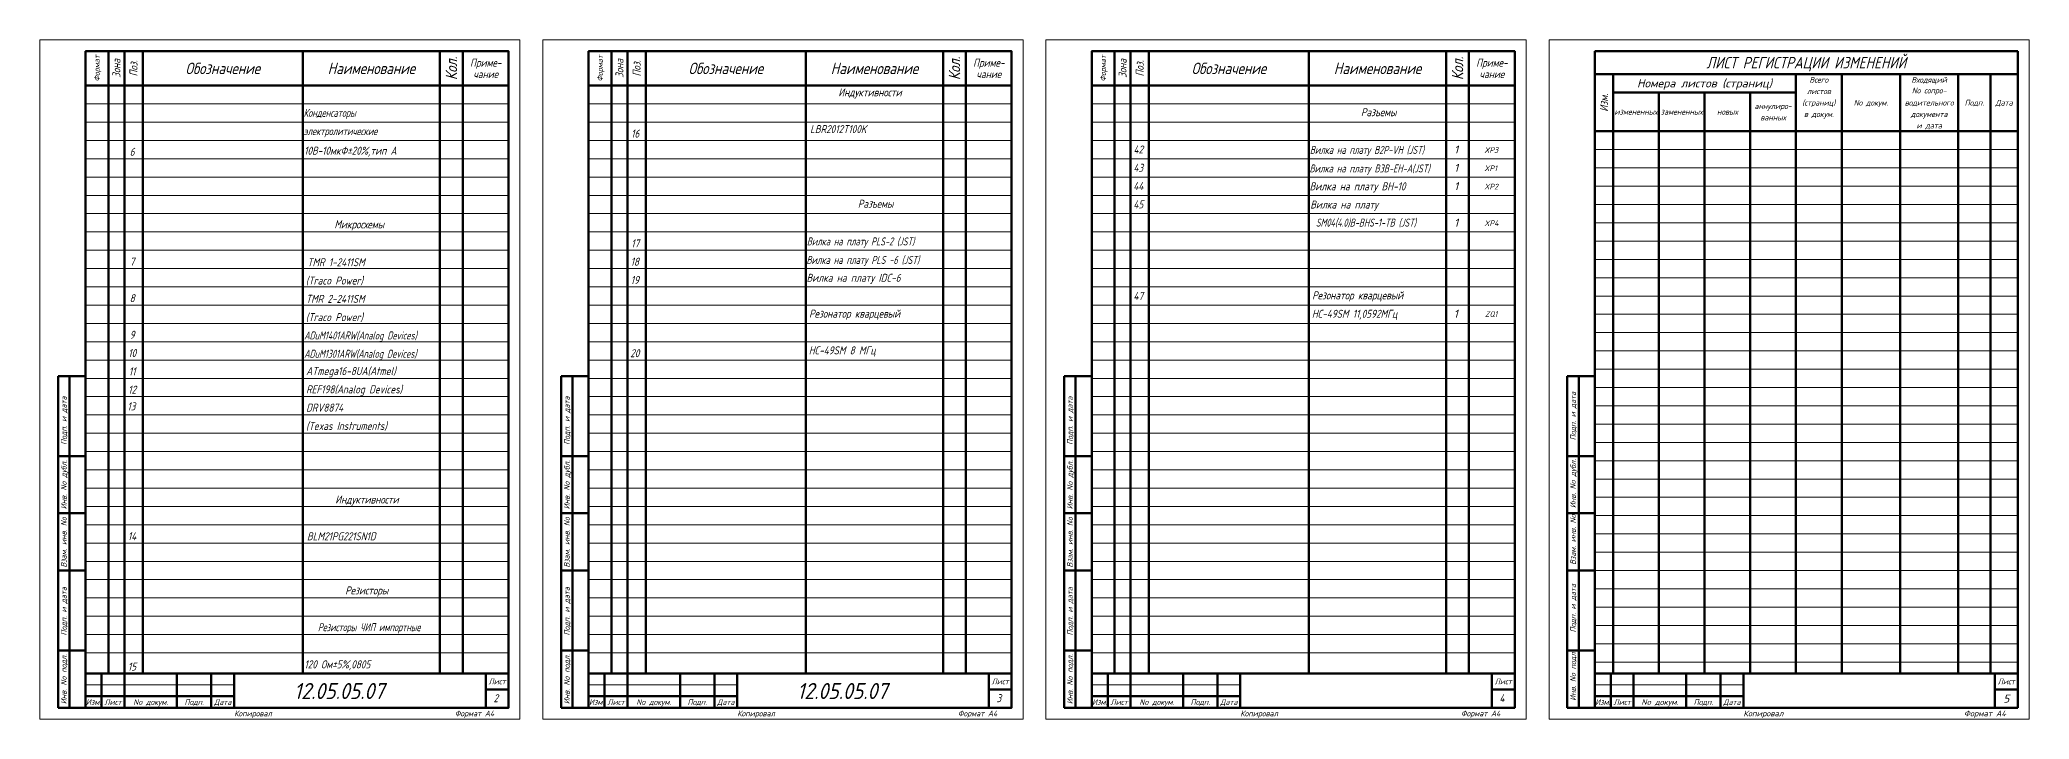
# Model space of a CAD drawing. Header units: millimetres. Extents: x -85 to 1448, y -98 to 199.
# Drawn here: x 578 to 1448, y -98 to 199 of the extents above; entities that cross this region are included whole.
import ezdxf
from ezdxf.enums import TextEntityAlignment as Align

# ---------------------------------------------------------------- set-up
doc = ezdxf.new("R2010")
doc.units = ezdxf.units.MM
for name, color, linetype, lineweight in [('OSN25', 2, 'Continuous', 20), ('OSN50', 3, 'Continuous', 50), ('TEXT', 1, 'Continuous', 30)]:
    doc.layers.add(name, color=color, linetype=linetype, lineweight=lineweight)
doc.styles.add('E', font='simplex.shx', dxfattribs={"width": 0.8, "oblique": 15})
doc.styles.add('E1', font='simplex.shx', dxfattribs={"oblique": 15})
doc.styles.get("Standard").update_dxf_attribs({"font": 'geniso.shx', "oblique": 15})

msp = doc.modelspace()

# ---------------------------------------------------------------- linework, layer by layer
at = {"layer": 'OSN25'}
for p, q in [((597.959, 171.077), (782.959, 171.077)), ((817.959, 171.077), (1002.959, 171.077)), ((1037.959, 171.077), (1222.959, 171.077)), ((597.959, 163.077), (782.959, 163.077)), ((817.959, 163.077), (1002.959, 163.077)), ((1037.959, 163.077), (1222.959, 163.077)), ((597.959, 155.077), (782.959, 155.077)), ((817.959, 155.077), (1002.959, 155.077)), ((1037.959, 155.077), (1222.959, 155.077)), ((597.959, 147.077), (782.959, 147.077)), ((597.959, 147.077), (782.959, 147.077)), ((817.959, 147.077), (1002.959, 147.077)), ((817.959, 147.077), (1002.959, 147.077)), ((1037.959, 147.077), (1222.959, 147.077)), ((1037.959, 147.077), (1222.959, 147.077)), ((597.959, 139.077), (782.959, 139.077)), ((597.959, 131.077), (782.959, 131.077)), ((817.959, 139.077), (1002.959, 139.077)), ((817.959, 131.077), (1002.959, 131.077)), ((1037.959, 139.077), (1222.959, 139.077)), ((1037.959, 131.077), (1222.959, 131.077)), ((597.959, 123.077), (782.959, 123.077)), ((817.959, 123.077), (1002.959, 123.077)), ((1037.959, 123.077), (1222.959, 123.077)), ((597.959, 115.077), (782.959, 115.077)), ((817.959, 115.077), (1002.959, 115.077)), ((1037.959, 115.077), (1222.959, 115.077)), ((597.959, 107.077), (782.959, 107.077)), ((817.959, 107.077), (1002.959, 107.077)), ((1037.959, 107.077), (1222.959, 107.077)), ((597.959, 99.077), (782.959, 99.077)), ((817.959, 99.077), (1002.959, 99.077)), ((1037.959, 99.077), (1222.959, 99.077)), ((597.959, 91.077), (782.959, 91.077)), ((817.959, 91.077), (1002.959, 91.077)), ((1037.959, 91.077), (1222.959, 91.077)), ((597.959, 83.077), (782.959, 83.077)), ((817.959, 83.077), (1002.959, 83.077)), ((1037.959, 83.077), (1222.959, 83.077)), ((597.959, 75.077), (782.959, 75.077)), ((817.959, 75.077), (1002.959, 75.077)), ((1037.959, 75.077), (1222.959, 75.077)), ((597.959, 67.077), (782.959, 67.077)), ((817.959, 67.077), (1002.959, 67.077)), ((1037.959, 67.077), (1222.959, 67.077)), ((597.959, 59.077), (782.959, 59.077)), ((817.959, 59.077), (1002.959, 59.077)), ((1037.959, 59.077), (1222.959, 59.077)), ((597.959, 51.077), (782.959, 51.077)), ((817.959, 51.077), (1002.959, 51.077)), ((1037.959, 51.077), (1222.959, 51.077)), ((597.959, 43.077), (782.959, 43.077)), ((597.959, 35.077), (782.959, 35.077)), ((817.959, 43.077), (1002.959, 43.077)), ((817.959, 35.077), (1002.959, 35.077)), ((1037.959, 43.077), (1222.959, 43.077)), ((1037.959, 35.077), (1222.959, 35.077)), ((597.959, 27.077), (782.959, 27.077)), ((817.959, 27.077), (1002.959, 27.077)), ((1037.959, 27.077), (1222.959, 27.077)), ((597.959, 19.077), (782.959, 19.077)), ((817.959, 19.077), (1002.959, 19.077)), ((1037.959, 19.077), (1222.959, 19.077)), ((597.959, 11.077), (782.959, 11.077)), ((817.959, 11.077), (1002.959, 11.077)), ((1037.959, 11.077), (1222.959, 11.077)), ((597.959, 3.077), (782.959, 3.077)), ((817.959, 3.077), (1002.959, 3.077)), ((1037.959, 3.077), (1222.959, 3.077)), ((597.959, -4.923), (782.959, -4.923)), ((817.959, -4.923), (1002.959, -4.923)), ((1037.959, -4.923), (1222.959, -4.923)), ((597.959, -12.923), (782.959, -12.923)), ((817.959, -12.923), (1002.959, -12.923)), ((1037.959, -12.923), (1222.959, -12.923)), ((597.959, -20.923), (782.959, -20.923)), ((817.959, -20.923), (1002.959, -20.923)), ((1037.959, -20.923), (1222.959, -20.923)), ((597.959, -28.923), (782.959, -28.923)), ((817.959, -28.923), (1002.959, -28.923)), ((1037.959, -28.923), (1222.959, -28.923)), ((597.959, -36.923), (782.959, -36.923)), ((817.959, -36.923), (1002.959, -36.923)), ((1037.959, -36.923), (1222.959, -36.923)), ((597.959, -44.923), (782.959, -44.923)), ((817.959, -44.923), (1002.959, -44.923)), ((1037.959, -44.923), (1222.959, -44.923)), ((597.959, -52.923), (782.959, -52.923)), ((817.959, -52.923), (1002.959, -52.923)), ((1037.959, -52.923), (1222.959, -52.923)), ((597.959, -60.923), (782.959, -60.923)), ((597.959, -68.923), (782.959, -68.923)), ((817.959, -60.923), (1002.959, -60.923)), ((817.959, -68.923), (1002.959, -68.923)), ((1037.959, -60.923), (1222.959, -60.923)), ((1037.959, -68.923), (1222.959, -68.923)), ((597.959, -82.923), (662.959, -82.923)), ((817.959, -82.923), (882.959, -82.923)), ((1037.959, -82.923), (1102.959, -82.923)), ((1257.959, -82.923), (1322.959, -82.923))]:
    msp.add_line(p, q, dxfattribs=at)
at = {"layer": 'OSN25', "linetype": 'Continuous'}
for p, q in [((1257.959, 151.077), (1442.959, 151.077)), ((1257.959, 143.077), (1442.959, 143.077)), ((1257.959, 135.077), (1442.959, 135.077)), ((1257.959, 127.077), (1442.959, 127.077)), ((1257.959, 119.077), (1442.959, 119.077)), ((1257.959, 111.077), (1442.959, 111.077)), ((1257.959, 103.077), (1442.959, 103.077)), ((1257.959, 95.077), (1442.959, 95.077)), ((1257.959, 87.077), (1442.959, 87.077)), ((1257.959, 79.077), (1442.959, 79.077)), ((1257.959, 71.077), (1442.959, 71.077)), ((1257.959, 63.077), (1442.959, 63.077)), ((1257.959, 55.077), (1442.959, 55.077)), ((1257.959, 47.077), (1442.959, 47.077)), ((1257.959, 39.077), (1442.959, 39.077)), ((1257.959, 31.077), (1442.959, 31.077)), ((1257.959, 23.077), (1442.959, 23.077)), ((1257.959, 15.077), (1442.959, 15.077)), ((1257.959, 7.077), (1442.959, 7.077)), ((1257.959, -0.923), (1442.959, -0.923)), ((1257.959, -8.923), (1442.959, -8.923)), ((1257.959, -16.923), (1442.959, -16.923)), ((1257.959, -24.923), (1442.959, -24.923)), ((1257.959, -32.923), (1442.959, -32.923)), ((1257.959, -40.923), (1442.959, -40.923)), ((1257.959, -48.923), (1442.959, -48.923)), ((1257.959, -56.923), (1442.959, -56.923)), ((1257.959, -64.923), (1442.959, -64.923)), ((1257.959, -72.923), (1442.959, -72.923))]:
    msp.add_line(p, q, dxfattribs=at)
at = {"layer": 'OSN25'}
for points in [[(577.959, -97.923), (787.959, -97.923), (787.959, 199.077), (577.959, 199.077)], [(797.959, -97.923), (1007.959, -97.923), (1007.959, 199.077), (797.959, 199.077)], [(1017.959, -97.923), (1227.959, -97.923), (1227.959, 199.077), (1017.959, 199.077)], [(1237.959, -97.923), (1447.959, -97.923), (1447.959, 199.077), (1237.959, 199.077)]]:
    msp.add_lwpolyline(points, close=True, dxfattribs=at)
at = {"layer": 'OSN50'}
for p, q in [((607.959, 194.077), (607.959, -77.923)), ((614.959, 194.077), (614.959, -77.923)), ((622.959, 194.077), (622.959, -77.923)), ((692.959, 194.077), (692.959, -77.923)), ((752.959, 194.077), (752.959, -77.923)), ((762.959, 194.077), (762.959, -77.923)), ((827.959, 194.077), (827.959, -77.923)), ((834.959, 194.077), (834.959, -77.923)), ((842.959, 194.077), (842.959, -77.923)), ((912.959, 194.077), (912.959, -77.923)), ((972.959, 194.077), (972.959, -77.923)), ((982.959, 194.077), (982.959, -77.923)), ((1047.959, 194.077), (1047.959, -77.923)), ((1054.959, 194.077), (1054.959, -77.923)), ((1062.959, 194.077), (1062.959, -77.923)), ((1132.959, 194.077), (1132.959, -77.923)), ((1192.959, 194.077), (1192.959, -77.923)), ((1202.959, 194.077), (1202.959, -77.923)), ((597.959, 179.077), (782.959, 179.077)), ((817.959, 179.077), (1002.959, 179.077)), ((1037.959, 179.077), (1222.959, 179.077)), ((590.959, -92.923), (590.959, 52.077)), ((810.959, -92.923), (810.959, 52.077)), ((1030.959, -92.923), (1030.959, 52.077)), ((1245.959, 52.077), (1245.959, -92.923)), ((1257.959, 52.077), (1245.959, 52.077)), ((1250.959, 52.077), (1250.959, -92.923)), ((1257.959, 17.077), (1245.959, 17.077)), ((1257.959, -7.923), (1245.959, -7.923)), ((1257.959, -32.923), (1245.959, -32.923)), ((1257.959, -67.923), (1245.959, -67.923)), ((597.959, -77.923), (782.959, -77.923)), ((604.959, -77.923), (604.959, -92.923)), ((614.959, -77.923), (614.959, -92.923)), ((637.959, -77.923), (637.959, -92.923)), ((652.959, -77.923), (652.959, -92.923)), ((662.959, -77.923), (662.959, -92.923)), ((772.959, -77.923), (772.959, -92.923)), ((817.959, -77.923), (1002.959, -77.923)), ((824.959, -77.923), (824.959, -92.923)), ((834.959, -77.923), (834.959, -92.923)), ((857.959, -77.923), (857.959, -92.923)), ((872.959, -77.923), (872.959, -92.923)), ((882.959, -77.923), (882.959, -92.923)), ((992.959, -77.923), (992.959, -92.923)), ((1037.959, -77.923), (1222.959, -77.923)), ((1044.959, -77.923), (1044.959, -92.923)), ((1054.959, -77.923), (1054.959, -92.923)), ((1077.959, -77.923), (1077.959, -92.923)), ((1092.959, -77.923), (1092.959, -92.923)), ((1102.959, -77.923), (1102.959, -92.923)), ((1212.959, -77.923), (1212.959, -92.923)), ((1442.959, -77.923), (1257.959, -77.923)), ((1264.959, -77.923), (1264.959, -92.923)), ((1274.959, -77.923), (1274.959, -92.923)), ((1297.959, -77.923), (1297.959, -92.923)), ((1312.959, -77.923), (1312.959, -92.923)), ((1322.959, -77.923), (1322.959, -92.923)), ((1432.959, -77.923), (1432.959, -92.923)), ((772.959, -84.923), (782.959, -84.923)), ((992.959, -84.923), (1002.959, -84.923)), ((1212.959, -84.923), (1222.959, -84.923)), ((1432.959, -84.923), (1442.959, -84.923)), ((597.959, -87.923), (662.959, -87.923)), ((817.959, -87.923), (882.959, -87.923)), ((1037.959, -87.923), (1102.959, -87.923)), ((1257.959, -87.923), (1322.959, -87.923))]:
    msp.add_line(p, q, dxfattribs=at)
at = {"layer": 'OSN50', "linetype": 'Continuous'}
for p, q in [((1257.959, 194.077), (1257.959, -92.923)), ((1257.959, 194.077), (1442.959, 194.077)), ((1442.959, -92.923), (1442.959, 194.077)), ((1257.959, 184.077), (1442.959, 184.077)), ((1265.959, -77.923), (1265.959, 184.077)), ((1345.959, -77.923), (1345.959, 184.077)), ((1365.959, -77.923), (1365.959, 184.077)), ((1391.459, -77.923), (1391.459, 184.077)), ((1416.959, -77.923), (1416.959, 184.077)), ((1430.959, -77.923), (1430.959, 184.077)), ((1265.959, 176.077), (1345.959, 176.077)), ((1285.959, -77.923), (1285.959, 176.077)), ((1305.959, -77.923), (1305.959, 176.077)), ((1325.959, -77.923), (1325.959, 176.077)), ((1257.959, 159.077), (1442.959, 159.077)), ((1245.959, -92.923), (1442.959, -92.923))]:
    msp.add_line(p, q, dxfattribs=at)
at = {"layer": 'OSN50'}
for points in [[(597.959, -92.923), (782.959, -92.923), (782.959, 194.077), (597.959, 194.077)], [(817.959, -92.923), (1002.959, -92.923), (1002.959, 194.077), (817.959, 194.077)], [(1037.959, -92.923), (1222.959, -92.923), (1222.959, 194.077), (1037.959, 194.077)]]:
    msp.add_lwpolyline(points, close=True, dxfattribs=at)
for points in [[(597.959, 52.077), (585.959, 52.077)], [(585.959, -92.923), (585.959, 52.077)], [(817.959, 52.077), (805.959, 52.077)], [(805.959, -92.923), (805.959, 52.077)], [(1037.959, 52.077), (1025.959, 52.077)], [(1025.959, -92.923), (1025.959, 52.077)], [(597.959, 17.077), (585.959, 17.077)], [(817.959, 17.077), (805.959, 17.077)], [(1037.959, 17.077), (1025.959, 17.077)], [(597.959, -7.923), (585.959, -7.923)], [(817.959, -7.923), (805.959, -7.923)], [(1037.959, -7.923), (1025.959, -7.923)], [(597.959, -32.923), (585.959, -32.923)], [(817.959, -32.923), (805.959, -32.923)], [(1037.959, -32.923), (1025.959, -32.923)], [(597.959, -67.923), (585.959, -67.923)], [(817.959, -67.923), (805.959, -67.923)], [(1037.959, -67.923), (1025.959, -67.923)], [(597.959, -92.923), (585.959, -92.923)], [(817.959, -92.923), (805.959, -92.923)], [(1037.959, -92.923), (1025.959, -92.923)]]:
    msp.add_lwpolyline(points, dxfattribs=at)

# ---------------------------------------------------------------- texts
at = {"layer": 'TEXT', "style": 'E', "oblique": 15, "width": 0.8}
for s, height, p in [('Формат', 2.5, (602.959, 186.577)), ('Кол.', 5, (757.959, 186.577)), ('Формат', 2.5, (822.959, 186.577)), ('Кол.', 5, (977.959, 186.577)), ('Формат', 2.5, (1042.959, 186.577)), ('Кол.', 5, (1197.959, 186.577)), ('Зона', 3.5, (611.459, 186.577)), ('Поз.', 3.5, (618.959, 186.577)), ('Зона', 3.5, (831.459, 186.577)), ('Поз.', 3.5, (838.959, 186.577)), ('Зона', 3.5, (1051.459, 186.577)), ('Поз.', 3.5, (1058.959, 186.577)), ('Изм.', 3.6, (1261.959, 171.577)), ('Подп. и дата', 2.5, (1248.459, 34.577)), ('Подп. и дата', 2.5, (588.459, 32.577)), ('Подп. и дата', 2.5, (808.459, 32.577)), ('Подп. и дата', 2.5, (1028.459, 32.577)), ('Инв. No дубл.', 2.5, (588.459, 4.567)), ('Инв. No дубл.', 2.5, (808.459, 4.567)), ('Инв. No дубл.', 2.5, (1028.459, 4.567)), ('Инв. No дубл.', 2.5, (1248.459, 5.077)), ('Взам. инв. No', 2.5, (588.459, -20.595)), ('Взам. инв. No', 2.5, (808.459, -20.595)), ('Взам. инв. No', 2.5, (1028.459, -20.595)), ('Взам. инв. No', 2.5, (1248.459, -19.423)), ('Подп. и дата', 2.5, (588.459, -50.761)), ('Подп. и дата', 2.5, (808.459, -50.761)), ('Подп. и дата', 2.5, (1028.459, -50.761)), ('Подп. и дата', 2.5, (1248.459, -49.423)), ('Инв. No подл.', 2.5, (588.459, -80.426)), ('Инв. No подл.', 2.5, (808.459, -80.426)), ('Инв. No подл.', 2.5, (1028.459, -80.426)), ('Инв. No подл.', 2.5, (1248.459, -78.923))]:
    msp.add_text(s, height=height, rotation=90, dxfattribs=at).set_placement(p, align=Align.MIDDLE_CENTER)
at = {"layer": 'TEXT', "style": 'E', "oblique": 15}
for s, height, width, p in [('ЛИСТ РЕГИСТРАЦИИ ИЗМЕНЕНИЙ', 5, 0.8, (1350.459, 189.077)), ('Обозначение', 5, 0.8, (657.959, 186.577)), ('Наименование', 5, 0.8, (722.959, 186.577)), ('Приме-', 3.5, 0.8, (772.959, 189.077)), ('чание', 3.5, 0.8, (772.959, 184.077)), ('Обозначение', 5, 0.8, (877.959, 186.577)), ('Наименование', 5, 0.8, (942.959, 186.577)), ('Приме-', 3.5, 0.8, (992.959, 189.077)), ('чание', 3.5, 0.8, (992.959, 184.077)), ('Обозначение', 5, 0.8, (1097.959, 186.577)), ('Наименование', 5, 0.8, (1162.959, 186.577)), ('Приме-', 3.5, 0.8, (1212.959, 189.077)), ('чание', 3.5, 0.8, (1212.959, 184.077)), ('Всего', 2.5, 0.8, (1355.959, 181.577)), ('Входящий', 2.5, 0.8, (1404.209, 181.577)), ('Индуктивности', 3.5, 0.8, (941.009, 176.109)), ('листов', 2.5, 0.8, (1355.959, 176.577)), ('Nо сопро-', 2.5, 0.8, (1404.209, 176.899)), ('измененных', 2.5, 0.8, (1275.959, 167.577)), ('замененных', 2.5, 0.8, (1295.959, 167.577)), ('новых', 2.5, 0.8, (1315.959, 167.577)), ('аннулиро-', 2.5, 0.8, (1335.959, 170.077)), ('ванных', 2.5, 0.8, (1335.959, 165.077)), ('(страниц)', 2.5, 0.8, (1355.959, 171.577)), ('в докум.', 2.5, 0.8, (1355.959, 166.577)), ('Nо докум.', 2.5, 0.8, (1378.709, 171.577)), ('водительного', 2.5, 0.8, (1404.209, 171.577)), ('документа', 2.5, 0.8, (1404.209, 166.577)), ('Подп.', 2.5, 0.8, (1423.959, 171.577)), ('Дата', 2.5, 0.8, (1436.959, 171.577)), ('16', 3.5, 0.8, (838.336, 158.077)), ('и дата', 2.5, 0.8, (1404.209, 161.577)), ('6', 3.5, 0.8, (618.344, 150.13)), ('42', 3.5, 0.8, (1058.344, 151.13)), ('43', 3.5, 0.8, (1058.344, 143.13)), ('44', 3.5, 0.8, (1058.344, 135.13)), ('45', 3.5, 0.8, (1058.344, 127.13)), ('Микросхемы', 3.5, 0.8, (717.656, 118.391)), ('17', 3.5, 0.8, (838.336, 110.077)), ('7', 3.5, 0.8, (618.344, 102.13)), ('18', 3.5, 0.8, (838.165, 102.077)), ('19', 3.5, 0.8, (838.165, 94.077)), ('8', 3.5, 0.8, (618.344, 86.13)), ('47', 3.5, 0.8, (1058.344, 87.13)), ('9', 3.5, 0.8, (618.344, 70.13)), ('10', 3.5, 0.8, (618.344, 62.13)), ('20', 3.5, 0.8, (838.165, 62.077)), ('11', 3.5, 0.8, (618.344, 54.13)), ('12', 3.5, 0.8, (618.344, 46.13)), ('13', 3.5, 0.8, (617.985, 38.841)), ('Индуктивности', 3.5, 0.8, (721.009, -1.891)), ('14', 3.5, 0.8, (618.286, -17.923)), ('Резисторы', 3.5, 0.8, (720.919, -41.628)), ('Резисторы ЧИП импортные', 3.5, 0.7, (721.985, -57.71)), ('15', 3.5, 0.8, (618.286, -74.923)), ('Лист', 2.5, 0.8, (777.959, -81.423)), ('2', 3.5, 0.8, (777.374, -88.74)), ('Лист', 2.5, 0.8, (997.959, -81.423)), ('3', 3.5, 0.8, (997.374, -88.74)), ('Лист', 2.5, 0.8, (1217.959, -81.423)), ('4', 3.5, 0.8, (1217.374, -88.74)), ('Лист', 2.5, 0.8, (1437.959, -81.423)), ('Изм.', 2.5, 0.8, (601.459, -90.423)), ('Лист', 2.5, 0.8, (609.959, -90.423)), ('No докум.', 2.5, 0.8, (626.459, -90.423)), ('Подп.', 2.5, 0.8, (645.459, -90.423)), ('Дата', 2.5, 0.8, (657.959, -90.423)), ('Изм.', 2.5, 0.8, (821.459, -90.423)), ('Лист', 2.5, 0.8, (829.959, -90.423)), ('No докум.', 2.5, 0.8, (846.459, -90.423)), ('Подп.', 2.5, 0.8, (865.459, -90.423)), ('Дата', 2.5, 0.8, (877.959, -90.423)), ('Изм.', 2.5, 0.8, (1041.459, -90.423)), ('Лист', 2.5, 0.8, (1049.959, -90.423)), ('No докум.', 2.5, 0.8, (1066.459, -90.423)), ('Подп.', 2.5, 0.8, (1085.459, -90.423)), ('Дата', 2.5, 0.8, (1097.959, -90.423)), ('Изм.', 2.5, 0.8, (1261.459, -90.423)), ('Лист', 2.5, 0.8, (1269.959, -90.423)), ('Подп.', 2.5, 0.8, (1305.459, -90.423)), ('Дата', 2.5, 0.8, (1317.959, -90.423))]:
    msp.add_text(s, height=height, dxfattribs=dict(at, width=width)).set_placement(p, align=Align.MIDDLE_CENTER)
for s, height, p in [('Номера листов (страниц)', 3.6, (1305.959, 180.077)), ('No докум.', 2.5, (1286.459, -90.423)), ('5', 3.5, (1437.959, -88.923))]:
    msp.add_text(s, height=height, dxfattribs=at).set_placement(p, align=Align.MIDDLE_CENTER)
at = {"layer": 'TEXT', "lineweight": 30, "style": 'E1', "oblique": 15}
for s, width, p in [('Конденсаторы', 0.73, (693.309, 165.395)), ('электролитические', 0.73, (693.309, 157.395)), ('10В-10мкФ±20%%%,тип А', 0.8, (693.548, 148.848))]:
    msp.add_text(s, height=3.5, dxfattribs=dict(at, width=width)).set_placement(p)
at = {"layer": 'TEXT', "style": 'E1', "oblique": 15}
for s, height, width, p in [('Разъемы', 3.5, 0.8, (1155.706, 165.669)), ('LBR2012T100K', 3.5, 0.8, (914.805, 158.278)), ('Вилка на плату B2P-VH (JST)', 3.5, 0.67, (1133.375, 149.189)), ('XP3', 2.5, 0.8, (1209.655, 149.639)), ('Вилка на плату B3B-EH-A(JST)', 3.5, 0.65, (1133.21, 141.086)), ('XP1', 2.5, 0.8, (1209.655, 141.639)), ('Вилка на плату ВН-10', 3.5, 0.8, (1133.26, 133.274)), ('XP2', 2.5, 0.8, (1209.655, 133.639)), ('Разъемы', 3.5, 0.8, (935.706, 125.669)), ('Вилка на плату', 3.5, 0.8, (1133.554, 125.32)), ('SM04(4.0)B-BHS-1-TB (JST)', 3.5, 0.7, (1135.992, 117.399)), ('XP4', 2.5, 0.8, (1209.655, 117.639)), ('Вилка на плату PLS -6 (JST)', 3.5, 0.65, (913.21, 101.086)), ('Вилка на плату PLS-2 (JST)', 3.5, 0.67, (913.375, 109.189)), ('(Traco Power)', 3.5, 0.8, (694.32, 92.079)), ('TMR 1-2411SM', 3.5, 0.8, (694.926, 100.079)), ('Вилка на плату IDC-6', 3.5, 0.8, (913.26, 93.274)), ('TMR 2-2411SM', 3.5, 0.8, (694.32, 84.079)), ('Резонатор кварцевый', 3.5, 0.8, (1134.375, 85.61)), ('(Traco Power)', 3.5, 0.8, (694.32, 76.079)), ('Резонатор кварцевый', 3.5, 0.8, (914.375, 77.61)), ('ZQ1', 2.5, 0.8, (1209.952, 77.948)), ('ADuM1401ARW(Analog Devices)', 3.5, 0.7, (693.558, 68.079)), ('ADuM1301ARW(Analog Devices)', 3.5, 0.7, (693.558, 60.079)), ('ATmega16-8UA(Atmel)', 3.5, 0.8, (694.424, 52.525)), ('REF198(Analog Devices)', 3.5, 0.8, (694.424, 44.525)), ('DRV8874', 3.5, 0.8, (694.424, 36.525)), ('(Texas Instruments)', 3.5, 0.8, (694.424, 28.525)), ('BLM21PG221SN1D', 3.5, 0.8, (694.805, -19.722)), ('120 Ом±5%%%,0805', 3.5, 0.8, (693.643, -75.702))]:
    msp.add_text(s, height=height, dxfattribs=dict(at, width=width)).set_placement(p)
for p in [(1196.458, 149.359), (1196.458, 141.359), (1196.458, 133.359), (1196.458, 117.359), (1196.277, 77.558)]:
    msp.add_text('1', height=3.5, dxfattribs=at).set_placement(p)
at = {"layer": 'TEXT', "style": 'E', "oblique": 15, "width": 0.8}
for s, p in [('НС-49SM 11,0592MГц', (1134.235, 79.311)), ('НС-49SM 8 MГц', (914.235, 63.311))]:
    msp.add_text(s, height=3.5, dxfattribs=at).set_placement(p, align=Align.MIDDLE_LEFT)
at = {"layer": 'TEXT', "linetype": 'Continuous', "style": 'E', "oblique": 15, "width": 0.8}
for s, p in [('Копировал', (662.959, -96.673)), ('Формат A4', (759.459, -96.673)), ('Копировал', (882.959, -96.673)), ('Формат A4', (979.459, -96.673)), ('Копировал', (1102.959, -96.673)), ('Формат A4', (1199.459, -96.673))]:
    msp.add_text(s, height=2.5, dxfattribs=at).set_placement(p)
at = {"layer": 'TEXT', "linetype": 'Continuous', "style": 'E', "oblique": 15}
for s, p in [('Копировал', (1322.959, -96.673)), ('Формат A4', (1419.459, -96.673))]:
    msp.add_text(s, height=2.5, dxfattribs=at).set_placement(p)
at = {"layer": 'TEXT', "char_height": 7, "attachment_point": 1}
for insert in [(689.12, -82.102), (909.12, -82.102)]:
    msp.add_mtext_dynamic_manual_height_columns('12.05.05.07', width=120, gutter_width=12.5, heights=[0], dxfattribs=dict(at, insert=insert))

doc.saveas('drawing.dxf')
